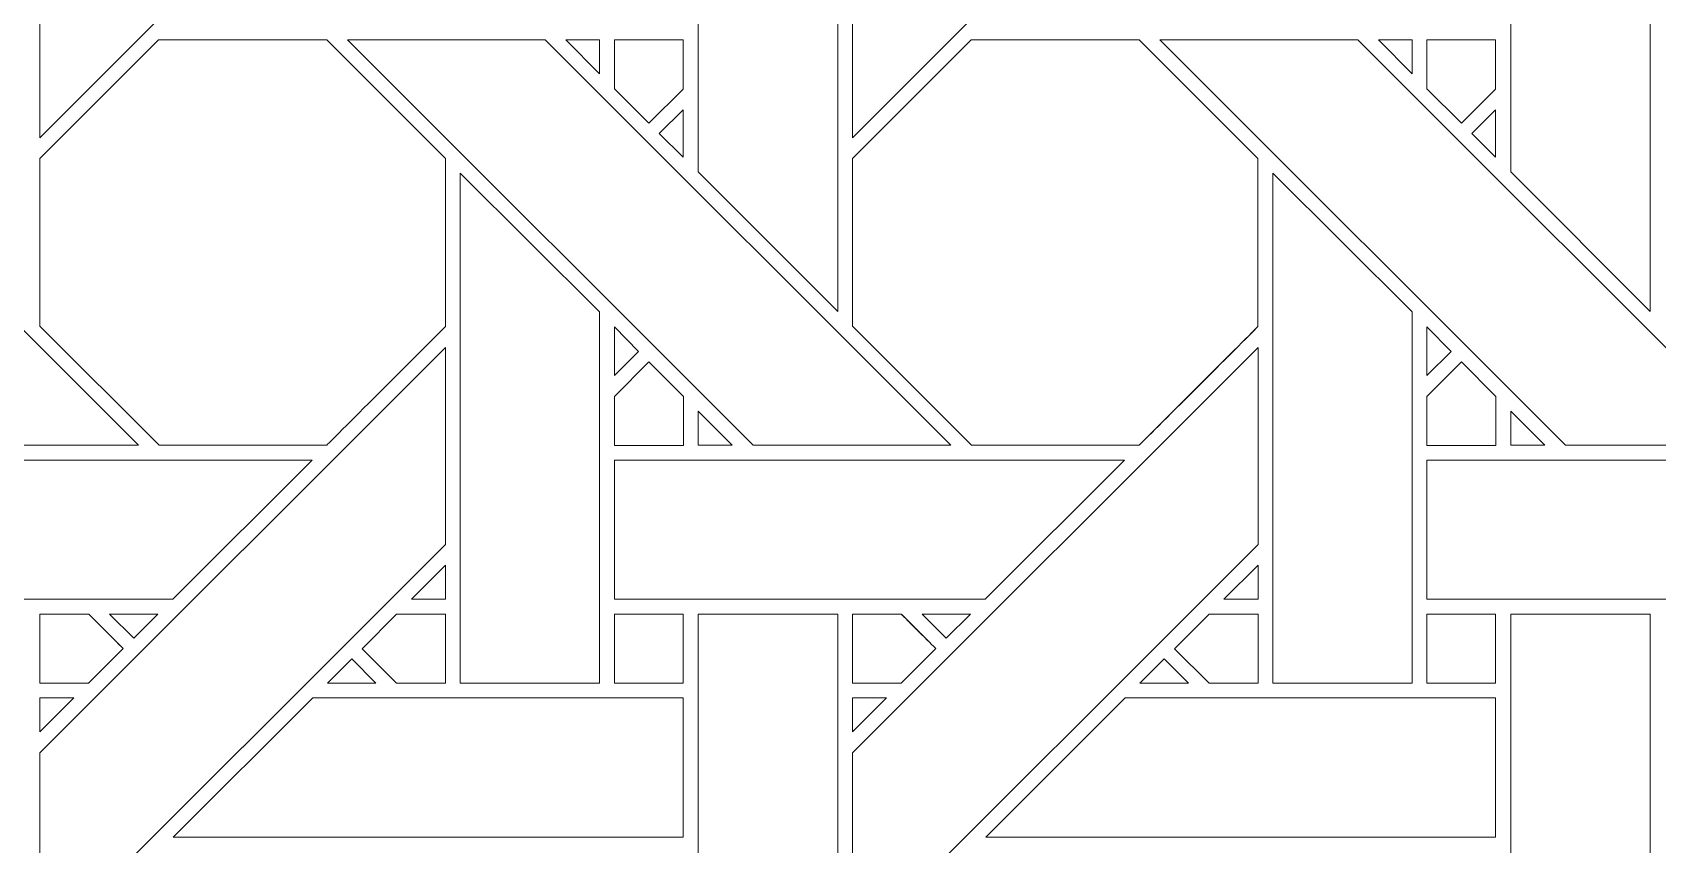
# Model space of a CAD drawing. Header units: inches. Extents: x 2.4 to 22.4, y -0.9 to 19.1.
# Drawn here: x 8.817 to 10.714, y 5.071 to 6.02 of the extents above; entities that cross this region are included whole.
import ezdxf

# ---------------------------------------------------------------- set-up
doc = ezdxf.new("R2010")
doc.units = ezdxf.units.IN
doc.header["$MEASUREMENT"] = 0
doc.layers.add('Design', color=7, linetype='Continuous', lineweight=0)

msp = doc.modelspace()

# ---------------------------------------------------------------- linework, layer by layer
at = {"layer": 'Design'}
for points, knots in [([(12.3829, 19.0948), (6.86, 19.0948), (2.3829, 14.6176), (2.3829, 9.0948), (2.3829, 3.5719), (6.86, -0.9052), (12.3829, -0.9052), (17.9057, -0.9052), (22.3829, 3.5719), (22.3829, 9.0948), (22.3829, 14.6176), (17.9057, 19.0948), (12.3829, 19.0948)], [0, 0, 0, 0, 1, 1, 1, 2, 2, 2, 3, 3, 3, 4, 4, 4, 4]), ([(12.3829, 17.972), (7.4801, 17.972), (3.5056, 13.9975), (3.5056, 9.0948), (3.5056, 4.192), (7.4801, 0.2175), (12.3829, 0.2175), (17.2856, 0.2175), (21.2601, 4.192), (21.2601, 9.0948), (21.2601, 13.9975), (17.2856, 17.972), (12.3829, 17.972)], [0, 0, 0, 0, 1, 1, 1, 2, 2, 2, 3, 3, 3, 4, 4, 4, 4]), ([(8.8255, 6.1269), (8.8255, 6.1269), (9.2992, 6.6005), (9.2992, 6.6005), (9.2992, 6.6005), (9.2992, 6.3705), (9.2992, 6.3705), (9.2992, 6.3705), (8.8255, 5.8968), (8.8255, 5.8968), (8.8255, 5.8968), (8.8255, 6.1269), (8.8255, 6.1269)], [0, 0, 0, 0, 1, 1, 1, 2, 2, 2, 3, 3, 3, 4, 4, 4, 4]), ([(9.7742, 6.1269), (9.7742, 6.1269), (10.2479, 6.6005), (10.2479, 6.6005), (10.2479, 6.6005), (10.2479, 6.3705), (10.2479, 6.3705), (10.2479, 6.3705), (9.7742, 5.8968), (9.7742, 5.8968), (9.7742, 5.8968), (9.7742, 6.1269), (9.7742, 6.1269)], [0, 0, 0, 0, 1, 1, 1, 2, 2, 2, 3, 3, 3, 4, 4, 4, 4]), ([(9.7571, 6.289), (9.7571, 6.289), (9.7571, 5.6939), (9.7571, 5.6939), (9.7571, 5.6939), (9.5942, 5.8568), (9.5942, 5.8568), (9.5942, 5.8568), (9.5942, 6.289), (9.5942, 6.289), (9.5942, 6.289), (9.7571, 6.289), (9.7571, 6.289)], [0, 0, 0, 0, 1, 1, 1, 2, 2, 2, 3, 3, 3, 4, 4, 4, 4]), ([(10.7058, 6.289), (10.7058, 6.289), (10.7058, 5.6939), (10.7058, 5.6939), (10.7058, 5.6939), (10.5429, 5.8568), (10.5429, 5.8568), (10.5429, 5.8568), (10.5429, 6.289), (10.5429, 6.289), (10.5429, 6.289), (10.7058, 6.289), (10.7058, 6.289)], [0, 0, 0, 0, 1, 1, 1, 2, 2, 2, 3, 3, 3, 4, 4, 4, 4]), ([(8.2359, 6.0112), (8.2359, 6.0112), (8.4669, 6.0112), (8.4669, 6.0112), (8.4669, 6.0112), (8.9405, 5.5375), (8.9405, 5.5375), (8.9405, 5.5375), (8.7095, 5.5375), (8.7095, 5.5375), (8.7095, 5.5375), (8.2359, 6.0112), (8.2359, 6.0112)], [0, 0, 0, 0, 1, 1, 1, 2, 2, 2, 3, 3, 3, 4, 4, 4, 4]), ([(8.9642, 6.0111), (8.9642, 6.0111), (9.1604, 6.0111), (9.1604, 6.0111), (9.1604, 6.0111), (9.2991, 5.8724), (9.2991, 5.8724), (9.2991, 5.8724), (9.2991, 5.6762), (9.2991, 5.6762), (9.2813, 5.6582), (9.1694, 5.5465), (9.1604, 5.5375), (9.1604, 5.5375), (8.9647, 5.5375), (8.9647, 5.5375), (8.9647, 5.5375), (8.8255, 5.6767), (8.8255, 5.6767), (8.8255, 5.6767), (8.8255, 5.8724), (8.8255, 5.8724), (8.8255, 5.8724), (8.9642, 6.0111), (8.9642, 6.0111)], [0, 0, 0, 0, 1, 1, 1, 2, 2, 2, 3, 3, 3, 4, 4, 4, 5, 5, 5, 6, 6, 6, 7, 7, 7, 8, 8, 8, 8]), ([(8.8255, 5.8724), (8.8255, 5.8724), (8.9642, 6.0111), (8.9642, 6.0111), (8.9642, 6.0111), (9.1604, 6.0111), (9.1604, 6.0111), (9.1604, 6.0111), (9.2991, 5.8724), (9.2991, 5.8724), (9.2991, 5.8724), (9.2991, 5.6762), (9.2991, 5.6762), (9.2813, 5.6582), (9.1694, 5.5465), (9.1604, 5.5375), (9.1604, 5.5375), (8.9647, 5.5375), (8.9647, 5.5375), (8.9647, 5.5375), (8.8255, 5.6767), (8.8255, 5.6767), (8.8255, 5.6767), (8.8255, 5.8724), (8.8255, 5.8724)], [0, 0, 0, 0, 1, 1, 1, 2, 2, 2, 3, 3, 3, 4, 4, 4, 5, 5, 5, 6, 6, 6, 7, 7, 7, 8, 8, 8, 8]), ([(9.1846, 6.0112), (9.1846, 6.0112), (9.4156, 6.0112), (9.4156, 6.0112), (9.4156, 6.0112), (9.8892, 5.5375), (9.8892, 5.5375), (9.8892, 5.5375), (9.6582, 5.5375), (9.6582, 5.5375), (9.6582, 5.5375), (9.1846, 6.0112), (9.1846, 6.0112)], [0, 0, 0, 0, 1, 1, 1, 2, 2, 2, 3, 3, 3, 4, 4, 4, 4]), ([(9.4791, 6.0111), (9.4791, 6.0111), (9.4791, 5.9713), (9.4791, 5.9713), (9.4791, 5.9713), (9.4397, 6.0111), (9.4397, 6.0111), (9.4397, 6.0111), (9.4791, 6.0111), (9.4791, 6.0111)], [0, 0, 0, 0, 1, 1, 1, 2, 2, 2, 3, 3, 3, 3]), ([(9.4963, 5.9539), (9.4963, 5.9539), (9.4963, 6.0111), (9.4963, 6.0111), (9.4963, 6.0111), (9.5766, 6.0111), (9.5766, 6.0111), (9.5766, 6.0111), (9.5766, 5.9535), (9.5766, 5.9535), (9.5766, 5.9535), (9.5366, 5.9136), (9.5366, 5.9136), (9.5366, 5.9136), (9.4963, 5.9539), (9.4963, 5.9539)], [0, 0, 0, 0, 1, 1, 1, 2, 2, 2, 3, 3, 3, 4, 4, 4, 5, 5, 5, 5]), ([(9.5366, 5.9136), (9.5366, 5.9136), (9.4963, 5.9539), (9.4963, 5.9539), (9.4963, 5.9539), (9.4963, 6.0111), (9.4963, 6.0111), (9.4963, 6.0111), (9.5766, 6.0111), (9.5766, 6.0111), (9.5766, 6.0111), (9.5766, 5.9535), (9.5766, 5.9535), (9.5766, 5.9535), (9.5366, 5.9136), (9.5366, 5.9136)], [0, 0, 0, 0, 1, 1, 1, 2, 2, 2, 3, 3, 3, 4, 4, 4, 5, 5, 5, 5]), ([(10.1091, 5.5375), (10.1091, 5.5375), (9.9134, 5.5375), (9.9134, 5.5375), (9.9134, 5.5375), (9.7742, 5.6767), (9.7742, 5.6767), (9.7742, 5.6767), (9.7742, 5.8724), (9.7742, 5.8724), (9.7742, 5.8724), (9.9129, 6.0111), (9.9129, 6.0111), (9.9129, 6.0111), (10.1091, 6.0111), (10.1091, 6.0111), (10.1091, 6.0111), (10.2478, 5.8724), (10.2478, 5.8724), (10.2478, 5.8724), (10.2478, 5.6762), (10.2478, 5.6762), (10.23, 5.6582), (10.1181, 5.5465), (10.1091, 5.5375)], [0, 0, 0, 0, 1, 1, 1, 2, 2, 2, 3, 3, 3, 4, 4, 4, 5, 5, 5, 6, 6, 6, 7, 7, 7, 8, 8, 8, 8]), ([(9.7742, 5.8724), (9.7742, 5.8724), (9.9129, 6.0111), (9.9129, 6.0111), (9.9129, 6.0111), (10.1091, 6.0111), (10.1091, 6.0111), (10.1091, 6.0111), (10.2478, 5.8724), (10.2478, 5.8724), (10.2478, 5.8724), (10.2478, 5.6762), (10.2478, 5.6762), (10.2297, 5.6579), (10.1178, 5.5462), (10.1091, 5.5375), (10.1091, 5.5375), (9.9134, 5.5375), (9.9134, 5.5375), (9.9134, 5.5375), (9.7742, 5.6767), (9.7742, 5.6767), (9.7742, 5.6767), (9.7742, 5.8724), (9.7742, 5.8724)], [0, 0, 0, 0, 1, 1, 1, 2, 2, 2, 3, 3, 3, 4, 4, 4, 5, 5, 5, 6, 6, 6, 7, 7, 7, 8, 8, 8, 8]), ([(10.1334, 6.0112), (10.1334, 6.0112), (10.3643, 6.0112), (10.3643, 6.0112), (10.3643, 6.0112), (10.838, 5.5375), (10.838, 5.5375), (10.838, 5.5375), (10.6069, 5.5375), (10.6069, 5.5375), (10.6069, 5.5375), (10.1334, 6.0112), (10.1334, 6.0112)], [0, 0, 0, 0, 1, 1, 1, 2, 2, 2, 3, 3, 3, 4, 4, 4, 4]), ([(10.4279, 6.0111), (10.4279, 6.0111), (10.4279, 5.9713), (10.4279, 5.9713), (10.4279, 5.9713), (10.3884, 6.0111), (10.3884, 6.0111), (10.3884, 6.0111), (10.4279, 6.0111), (10.4279, 6.0111)], [0, 0, 0, 0, 1, 1, 1, 2, 2, 2, 3, 3, 3, 3]), ([(10.5253, 6.0111), (10.5253, 6.0111), (10.5253, 5.9535), (10.5253, 5.9535), (10.5253, 5.9535), (10.4854, 5.9136), (10.4854, 5.9136), (10.4854, 5.9136), (10.445, 5.9539), (10.445, 5.9539), (10.445, 5.9539), (10.445, 6.0111), (10.445, 6.0111), (10.445, 6.0111), (10.5253, 6.0111), (10.5253, 6.0111)], [0, 0, 0, 0, 1, 1, 1, 2, 2, 2, 3, 3, 3, 4, 4, 4, 5, 5, 5, 5]), ([(10.4854, 5.9136), (10.4854, 5.9136), (10.445, 5.9539), (10.445, 5.9539), (10.445, 5.9539), (10.445, 6.0111), (10.445, 6.0111), (10.445, 6.0111), (10.5253, 6.0111), (10.5253, 6.0111), (10.5253, 6.0111), (10.5253, 5.9535), (10.5253, 5.9535), (10.5253, 5.9535), (10.4854, 5.9136), (10.4854, 5.9136)], [0, 0, 0, 0, 1, 1, 1, 2, 2, 2, 3, 3, 3, 4, 4, 4, 5, 5, 5, 5]), ([(9.5766, 5.9293), (9.5766, 5.9293), (9.5766, 5.8741), (9.5766, 5.8741), (9.5766, 5.8741), (9.5488, 5.9015), (9.5488, 5.9015), (9.5488, 5.9015), (9.5766, 5.9293), (9.5766, 5.9293)], [0, 0, 0, 0, 1, 1, 1, 2, 2, 2, 3, 3, 3, 3]), ([(10.5253, 5.9293), (10.5253, 5.9293), (10.5253, 5.8741), (10.5253, 5.8741), (10.5253, 5.8741), (10.4976, 5.9015), (10.4976, 5.9015), (10.4976, 5.9015), (10.5253, 5.9293), (10.5253, 5.9293)], [0, 0, 0, 0, 1, 1, 1, 2, 2, 2, 3, 3, 3, 3]), ([(9.4791, 5.6932), (9.4791, 5.6932), (9.4791, 5.2595), (9.4791, 5.2595), (9.4791, 5.2595), (9.3163, 5.2595), (9.3163, 5.2595), (9.3163, 5.2595), (9.3163, 5.8553), (9.3163, 5.8553), (9.3163, 5.8553), (9.4791, 5.6932), (9.4791, 5.6932)], [0, 0, 0, 0, 1, 1, 1, 2, 2, 2, 3, 3, 3, 4, 4, 4, 4]), ([(10.4278, 5.6932), (10.4278, 5.6932), (10.4278, 5.2595), (10.4278, 5.2595), (10.4278, 5.2595), (10.265, 5.2595), (10.265, 5.2595), (10.265, 5.2595), (10.265, 5.8553), (10.265, 5.8553), (10.265, 5.8553), (10.4278, 5.6932), (10.4278, 5.6932)], [0, 0, 0, 0, 1, 1, 1, 2, 2, 2, 3, 3, 3, 4, 4, 4, 4]), ([(9.4964, 5.6189), (9.4964, 5.6189), (9.4964, 5.6757), (9.4964, 5.6757), (9.4964, 5.6757), (9.5246, 5.6471), (9.5246, 5.6471), (9.5246, 5.6471), (9.4964, 5.6189), (9.4964, 5.6189)], [0, 0, 0, 0, 1, 1, 1, 2, 2, 2, 3, 3, 3, 3]), ([(10.4451, 5.6189), (10.4451, 5.6189), (10.4451, 5.6757), (10.4451, 5.6757), (10.4451, 5.6757), (10.4733, 5.6471), (10.4733, 5.6471), (10.4733, 5.6471), (10.4451, 5.6189), (10.4451, 5.6189)], [0, 0, 0, 0, 1, 1, 1, 2, 2, 2, 3, 3, 3, 3]), ([(8.8255, 5.1782), (8.8255, 5.1782), (9.2992, 5.6518), (9.2992, 5.6518), (9.2992, 5.6518), (9.2992, 5.4217), (9.2992, 5.4217), (9.2992, 5.4217), (8.8255, 4.9481), (8.8255, 4.9481), (8.8255, 4.9481), (8.8255, 5.1782), (8.8255, 5.1782)], [0, 0, 0, 0, 1, 1, 1, 2, 2, 2, 3, 3, 3, 4, 4, 4, 4]), ([(9.7742, 5.1782), (9.7742, 5.1782), (10.2479, 5.6518), (10.2479, 5.6518), (10.2479, 5.6518), (10.2479, 5.4217), (10.2479, 5.4217), (10.2479, 5.4217), (9.7742, 4.9481), (9.7742, 4.9481), (9.7742, 4.9481), (9.7742, 5.1782), (9.7742, 5.1782)], [0, 0, 0, 0, 1, 1, 1, 2, 2, 2, 3, 3, 3, 4, 4, 4, 4]), ([(9.4963, 5.5372), (9.4963, 5.5372), (9.4963, 5.5945), (9.4963, 5.5945), (9.4963, 5.5945), (9.5367, 5.6349), (9.5367, 5.6349), (9.5367, 5.6349), (9.577, 5.5945), (9.577, 5.5945), (9.577, 5.5945), (9.577, 5.5372), (9.577, 5.5372), (9.577, 5.5372), (9.4963, 5.5372), (9.4963, 5.5372)], [0, 0, 0, 0, 1, 1, 1, 2, 2, 2, 3, 3, 3, 4, 4, 4, 5, 5, 5, 5]), ([(9.5367, 5.6349), (9.5367, 5.6349), (9.577, 5.5945), (9.577, 5.5945), (9.577, 5.5945), (9.577, 5.5372), (9.577, 5.5372), (9.577, 5.5372), (9.4963, 5.5372), (9.4963, 5.5372), (9.4963, 5.5372), (9.4963, 5.5945), (9.4963, 5.5945), (9.4963, 5.5945), (9.5367, 5.6349), (9.5367, 5.6349)], [0, 0, 0, 0, 1, 1, 1, 2, 2, 2, 3, 3, 3, 4, 4, 4, 5, 5, 5, 5]), ([(10.4451, 5.5372), (10.4451, 5.5372), (10.4451, 5.5945), (10.4451, 5.5945), (10.4451, 5.5945), (10.4854, 5.6349), (10.4854, 5.6349), (10.4854, 5.6349), (10.5257, 5.5945), (10.5257, 5.5945), (10.5257, 5.5945), (10.5257, 5.5372), (10.5257, 5.5372), (10.5257, 5.5372), (10.4451, 5.5372), (10.4451, 5.5372)], [0, 0, 0, 0, 1, 1, 1, 2, 2, 2, 3, 3, 3, 4, 4, 4, 5, 5, 5, 5]), ([(10.4451, 5.5372), (10.4451, 5.5372), (10.4451, 5.5945), (10.4451, 5.5945), (10.4451, 5.5945), (10.4854, 5.6349), (10.4854, 5.6349), (10.4854, 5.6349), (10.5257, 5.5945), (10.5257, 5.5945), (10.5257, 5.5945), (10.5257, 5.5372), (10.5257, 5.5372), (10.5257, 5.5372), (10.4451, 5.5372), (10.4451, 5.5372)], [0, 0, 0, 0, 1, 1, 1, 2, 2, 2, 3, 3, 3, 4, 4, 4, 5, 5, 5, 5]), ([(9.634, 5.5375), (9.634, 5.5375), (9.5943, 5.5375), (9.5943, 5.5375), (9.5943, 5.5375), (9.5943, 5.5773), (9.5943, 5.5773), (9.5943, 5.5773), (9.634, 5.5375), (9.634, 5.5375)], [0, 0, 0, 0, 1, 1, 1, 2, 2, 2, 3, 3, 3, 3]), ([(10.5827, 5.5375), (10.5827, 5.5375), (10.543, 5.5375), (10.543, 5.5375), (10.543, 5.5375), (10.543, 5.5773), (10.543, 5.5773), (10.543, 5.5773), (10.5827, 5.5375), (10.5827, 5.5375)], [0, 0, 0, 0, 1, 1, 1, 2, 2, 2, 3, 3, 3, 3]), ([(8.5476, 5.3576), (8.5476, 5.3576), (8.5476, 5.5202), (8.5476, 5.5202), (8.5476, 5.5202), (9.1433, 5.5202), (9.1433, 5.5202), (9.1433, 5.5202), (8.9806, 5.3576), (8.9806, 5.3576), (8.9806, 5.3576), (8.5476, 5.3576), (8.5476, 5.3576)], [0, 0, 0, 0, 1, 1, 1, 2, 2, 2, 3, 3, 3, 4, 4, 4, 4]), ([(9.4964, 5.3576), (9.4964, 5.3576), (9.4964, 5.5202), (9.4964, 5.5202), (9.4964, 5.5202), (10.0921, 5.5202), (10.0921, 5.5202), (10.0921, 5.5202), (9.9293, 5.3576), (9.9293, 5.3576), (9.9293, 5.3576), (9.4964, 5.3576), (9.4964, 5.3576)], [0, 0, 0, 0, 1, 1, 1, 2, 2, 2, 3, 3, 3, 4, 4, 4, 4]), ([(10.4451, 5.3576), (10.4451, 5.3576), (10.4451, 5.5202), (10.4451, 5.5202), (10.4451, 5.5202), (11.0408, 5.5202), (11.0408, 5.5202), (11.0408, 5.5202), (10.8781, 5.3576), (10.8781, 5.3576), (10.8781, 5.3576), (10.4451, 5.3576), (10.4451, 5.3576)], [0, 0, 0, 0, 1, 1, 1, 2, 2, 2, 3, 3, 3, 4, 4, 4, 4]), ([(9.2594, 5.3576), (9.2594, 5.3576), (9.2992, 5.3973), (9.2992, 5.3973), (9.2992, 5.3973), (9.2992, 5.3576), (9.2992, 5.3576), (9.2992, 5.3576), (9.2594, 5.3576), (9.2594, 5.3576)], [0, 0, 0, 0, 1, 1, 1, 2, 2, 2, 3, 3, 3, 3]), ([(10.2081, 5.3576), (10.2081, 5.3576), (10.2479, 5.3973), (10.2479, 5.3973), (10.2479, 5.3973), (10.2479, 5.3576), (10.2479, 5.3576), (10.2479, 5.3576), (10.2081, 5.3576), (10.2081, 5.3576)], [0, 0, 0, 0, 1, 1, 1, 2, 2, 2, 3, 3, 3, 3]), ([(8.8825, 5.3403), (8.8877, 5.3351), (8.9184, 5.3043), (8.9228, 5.2999), (8.9228, 5.2999), (8.8824, 5.2595), (8.8824, 5.2595), (8.8824, 5.2595), (8.8255, 5.2595), (8.8255, 5.2595), (8.8255, 5.2595), (8.8255, 5.3403), (8.8255, 5.3403), (8.8255, 5.3403), (8.8825, 5.3403), (8.8825, 5.3403)], [0, 0, 0, 0, 1, 1, 1, 2, 2, 2, 3, 3, 3, 4, 4, 4, 5, 5, 5, 5]), ([(8.8255, 5.3403), (8.8255, 5.3403), (8.8825, 5.3403), (8.8825, 5.3403), (8.8879, 5.3349), (8.9187, 5.3041), (8.9228, 5.2999), (8.9228, 5.2999), (8.8824, 5.2595), (8.8824, 5.2595), (8.8824, 5.2595), (8.8255, 5.2595), (8.8255, 5.2595), (8.8255, 5.2595), (8.8255, 5.3403), (8.8255, 5.3403)], [0, 0, 0, 0, 1, 1, 1, 2, 2, 2, 3, 3, 3, 4, 4, 4, 5, 5, 5, 5]), ([(8.9634, 5.3403), (8.9634, 5.3403), (8.9351, 5.3121), (8.9351, 5.3121), (8.9351, 5.3121), (8.9069, 5.3403), (8.9069, 5.3403), (8.9069, 5.3403), (8.9634, 5.3403), (8.9634, 5.3403)], [0, 0, 0, 0, 1, 1, 1, 2, 2, 2, 3, 3, 3, 3]), ([(9.242, 5.2595), (9.242, 5.2595), (9.2017, 5.2998), (9.2017, 5.2998), (9.2017, 5.2998), (9.2421, 5.3403), (9.2421, 5.3403), (9.2421, 5.3403), (9.2991, 5.3403), (9.2991, 5.3403), (9.2991, 5.3403), (9.2991, 5.2595), (9.2991, 5.2595), (9.2991, 5.2595), (9.242, 5.2595), (9.242, 5.2595)], [0, 0, 0, 0, 1, 1, 1, 2, 2, 2, 3, 3, 3, 4, 4, 4, 5, 5, 5, 5]), ([(9.2017, 5.2998), (9.2017, 5.2998), (9.2421, 5.3403), (9.2421, 5.3403), (9.2421, 5.3403), (9.2991, 5.3403), (9.2991, 5.3403), (9.2991, 5.3403), (9.2991, 5.2595), (9.2991, 5.2595), (9.2991, 5.2595), (9.242, 5.2595), (9.242, 5.2595), (9.242, 5.2595), (9.2017, 5.2998), (9.2017, 5.2998)], [0, 0, 0, 0, 1, 1, 1, 2, 2, 2, 3, 3, 3, 4, 4, 4, 5, 5, 5, 5]), ([(9.4963, 5.2595), (9.4963, 5.2595), (9.4963, 5.3403), (9.4963, 5.3403), (9.4963, 5.3403), (9.5766, 5.3403), (9.5766, 5.3403), (9.5766, 5.3403), (9.5766, 5.2595), (9.5766, 5.2595), (9.5766, 5.2595), (9.4963, 5.2595), (9.4963, 5.2595)], [0, 0, 0, 0, 1, 1, 1, 2, 2, 2, 3, 3, 3, 4, 4, 4, 4]), ([(9.4963, 5.3403), (9.4963, 5.3403), (9.5766, 5.3403), (9.5766, 5.3403), (9.5766, 5.3403), (9.5766, 5.2595), (9.5766, 5.2595), (9.5766, 5.2595), (9.4963, 5.2595), (9.4963, 5.2595), (9.4963, 5.2595), (9.4963, 5.3403), (9.4963, 5.3403)], [0, 0, 0, 0, 1, 1, 1, 2, 2, 2, 3, 3, 3, 4, 4, 4, 4]), ([(9.7571, 5.3403), (9.7571, 5.3403), (9.7571, 4.7452), (9.7571, 4.7452), (9.7571, 4.7452), (9.5942, 4.9081), (9.5942, 4.9081), (9.5942, 4.9081), (9.5942, 5.3403), (9.5942, 5.3403), (9.5942, 5.3403), (9.7571, 5.3403), (9.7571, 5.3403)], [0, 0, 0, 0, 1, 1, 1, 2, 2, 2, 3, 3, 3, 4, 4, 4, 4]), ([(9.7742, 5.2595), (9.7742, 5.2595), (9.7742, 5.3403), (9.7742, 5.3403), (9.7742, 5.3403), (9.8313, 5.3403), (9.8313, 5.3403), (9.8364, 5.3351), (9.8672, 5.3043), (9.8716, 5.2999), (9.8716, 5.2999), (9.8312, 5.2595), (9.8312, 5.2595), (9.8312, 5.2595), (9.7742, 5.2595), (9.7742, 5.2595)], [0, 0, 0, 0, 1, 1, 1, 2, 2, 2, 3, 3, 3, 4, 4, 4, 5, 5, 5, 5]), ([(9.7742, 5.3403), (9.7742, 5.3403), (9.8313, 5.3403), (9.8313, 5.3403), (9.8366, 5.3349), (9.8674, 5.3041), (9.8716, 5.2999), (9.8716, 5.2999), (9.8312, 5.2595), (9.8312, 5.2595), (9.8312, 5.2595), (9.7742, 5.2595), (9.7742, 5.2595), (9.7742, 5.2595), (9.7742, 5.3403), (9.7742, 5.3403)], [0, 0, 0, 0, 1, 1, 1, 2, 2, 2, 3, 3, 3, 4, 4, 4, 5, 5, 5, 5]), ([(9.9121, 5.3403), (9.9121, 5.3403), (9.8838, 5.3121), (9.8838, 5.3121), (9.8838, 5.3121), (9.8556, 5.3403), (9.8556, 5.3403), (9.8556, 5.3403), (9.9121, 5.3403), (9.9121, 5.3403)], [0, 0, 0, 0, 1, 1, 1, 2, 2, 2, 3, 3, 3, 3]), ([(10.1907, 5.2595), (10.1907, 5.2595), (10.1504, 5.2998), (10.1504, 5.2998), (10.1504, 5.2998), (10.1908, 5.3403), (10.1908, 5.3403), (10.1908, 5.3403), (10.2479, 5.3403), (10.2479, 5.3403), (10.2479, 5.3403), (10.2479, 5.2595), (10.2479, 5.2595), (10.2479, 5.2595), (10.1907, 5.2595), (10.1907, 5.2595)], [0, 0, 0, 0, 1, 1, 1, 2, 2, 2, 3, 3, 3, 4, 4, 4, 5, 5, 5, 5]), ([(10.1504, 5.2998), (10.1504, 5.2998), (10.1908, 5.3403), (10.1908, 5.3403), (10.1908, 5.3403), (10.2479, 5.3403), (10.2479, 5.3403), (10.2479, 5.3403), (10.2479, 5.2595), (10.2479, 5.2595), (10.2479, 5.2595), (10.1907, 5.2595), (10.1907, 5.2595), (10.1907, 5.2595), (10.1504, 5.2998), (10.1504, 5.2998)], [0, 0, 0, 0, 1, 1, 1, 2, 2, 2, 3, 3, 3, 4, 4, 4, 5, 5, 5, 5]), ([(10.4451, 5.2595), (10.4451, 5.2595), (10.4451, 5.3403), (10.4451, 5.3403), (10.4451, 5.3403), (10.5253, 5.3403), (10.5253, 5.3403), (10.5253, 5.3403), (10.5253, 5.2595), (10.5253, 5.2595), (10.5253, 5.2595), (10.4451, 5.2595), (10.4451, 5.2595)], [0, 0, 0, 0, 1, 1, 1, 2, 2, 2, 3, 3, 3, 4, 4, 4, 4]), ([(10.4451, 5.3403), (10.4451, 5.3403), (10.5253, 5.3403), (10.5253, 5.3403), (10.5253, 5.3403), (10.5253, 5.2595), (10.5253, 5.2595), (10.5253, 5.2595), (10.4451, 5.2595), (10.4451, 5.2595), (10.4451, 5.2595), (10.4451, 5.3403), (10.4451, 5.3403)], [0, 0, 0, 0, 1, 1, 1, 2, 2, 2, 3, 3, 3, 4, 4, 4, 4]), ([(10.7058, 5.3403), (10.7058, 5.3403), (10.7058, 4.7452), (10.7058, 4.7452), (10.7058, 4.7452), (10.5429, 4.9081), (10.5429, 4.9081), (10.5429, 4.9081), (10.5429, 5.3403), (10.5429, 5.3403), (10.5429, 5.3403), (10.7058, 5.3403), (10.7058, 5.3403)], [0, 0, 0, 0, 1, 1, 1, 2, 2, 2, 3, 3, 3, 4, 4, 4, 4]), ([(9.2178, 5.2595), (9.2178, 5.2595), (9.1613, 5.2595), (9.1613, 5.2595), (9.1613, 5.2595), (9.1896, 5.2878), (9.1896, 5.2878), (9.1896, 5.2878), (9.2178, 5.2595), (9.2178, 5.2595)], [0, 0, 0, 0, 1, 1, 1, 2, 2, 2, 3, 3, 3, 3]), ([(10.1666, 5.2595), (10.1666, 5.2595), (10.11, 5.2595), (10.11, 5.2595), (10.11, 5.2595), (10.1383, 5.2878), (10.1383, 5.2878), (10.1383, 5.2878), (10.1666, 5.2595), (10.1666, 5.2595)], [0, 0, 0, 0, 1, 1, 1, 2, 2, 2, 3, 3, 3, 3]), ([(8.8653, 5.2424), (8.8653, 5.2424), (8.8255, 5.2025), (8.8255, 5.2025), (8.8255, 5.2025), (8.8255, 5.2424), (8.8255, 5.2424), (8.8255, 5.2424), (8.8653, 5.2424), (8.8653, 5.2424)], [0, 0, 0, 0, 1, 1, 1, 2, 2, 2, 3, 3, 3, 3]), ([(9.1442, 5.2424), (9.1442, 5.2424), (9.5766, 5.2424), (9.5766, 5.2424), (9.5766, 5.2424), (9.5766, 5.0795), (9.5766, 5.0795), (9.5766, 5.0795), (8.9813, 5.0795), (8.9813, 5.0795), (8.9813, 5.0795), (9.1442, 5.2424), (9.1442, 5.2424)], [0, 0, 0, 0, 1, 1, 1, 2, 2, 2, 3, 3, 3, 4, 4, 4, 4]), ([(9.8141, 5.2424), (9.8141, 5.2424), (9.7742, 5.2025), (9.7742, 5.2025), (9.7742, 5.2025), (9.7742, 5.2424), (9.7742, 5.2424), (9.7742, 5.2424), (9.8141, 5.2424), (9.8141, 5.2424)], [0, 0, 0, 0, 1, 1, 1, 2, 2, 2, 3, 3, 3, 3]), ([(9.9301, 5.0795), (9.9301, 5.0795), (10.0929, 5.2424), (10.0929, 5.2424), (10.0929, 5.2424), (10.5253, 5.2424), (10.5253, 5.2424), (10.5253, 5.2424), (10.5253, 5.0795), (10.5253, 5.0795), (10.5253, 5.0795), (9.9301, 5.0795), (9.9301, 5.0795)], [0, 0, 0, 0, 1, 1, 1, 2, 2, 2, 3, 3, 3, 4, 4, 4, 4])]:
    msp.add_open_spline(points, degree=3, knots=knots, dxfattribs=at)

doc.saveas('drawing.dxf')
